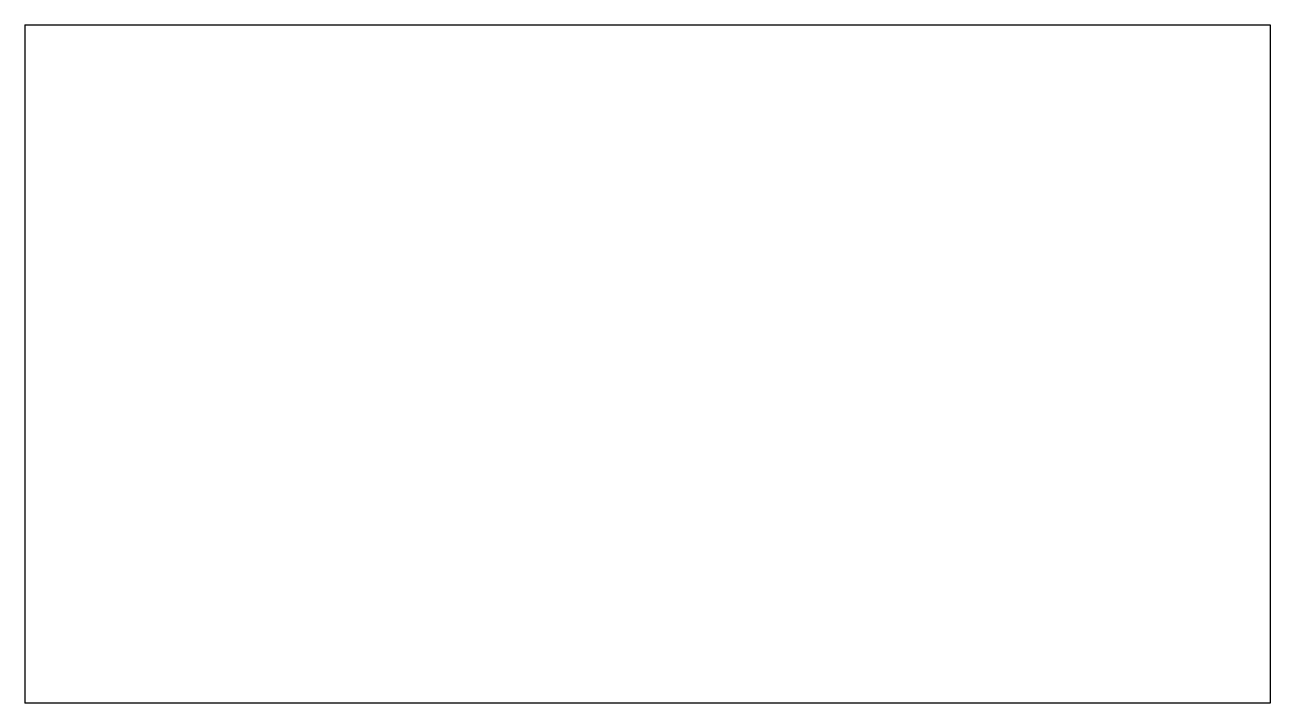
# Model space of a CAD drawing. Header units: millimetres. Extents: x -7 to 127, y -80 to -7.
import ezdxf

# ---------------------------------------------------------------- set-up
doc = ezdxf.new("R2010")
doc.units = ezdxf.units.MM
doc.layers.get('0').update_dxf_attribs({"lineweight": 25, "true_color": 0xffffff})

msp = doc.modelspace()

# ---------------------------------------------------------------- linework, layer by layer
for p, q in [((-7, -7), (-7, -9)), ((-7, -7), (127, -7)), ((127, -7), (127, -80)), ((-7, -9), (-7, -80)), ((127, -80), (-7, -80))]:
    msp.add_line(p, q)

doc.saveas('drawing.dxf')
